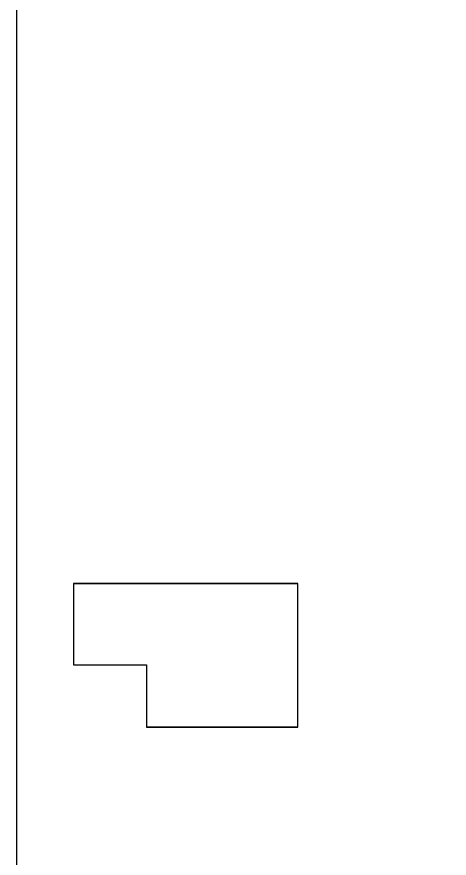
# Model space of a CAD drawing. Header units: inches. Extents: x -343 to 13887, y -13069 to -746.
# Drawn here: x 9035 to 9922, y -11622 to -9894 of the extents above; entities that cross this region are included whole.
import ezdxf

# ---------------------------------------------------------------- set-up
doc = ezdxf.new("R2010")
doc.units = ezdxf.units.IN
doc.header["$LTSCALE"] = 17
doc.header["$MEASUREMENT"] = 0
doc.layers.add('25 BOT BAR', color=12, linetype='Continuous', lineweight=25)
doc.layers.add('DOOR & WIN', color=1, linetype='Continuous', lineweight=25)

msp = doc.modelspace()

# ---------------------------------------------------------------- linework, layer by layer
at = {"layer": '25 BOT BAR'}
for p, q in [((9150.9, -11057.5), (9150.9, -11224.5)), ((9150.9, -11224.5), (9300.9, -11224.5)), ((9300.9, -11224.5), (9300.9, -11352.9)), ((9611.3, -11352.9), (9300.9, -11352.9))]:
    msp.add_line(p, q, dxfattribs=at)
for points in [[(9034.8, -7251.3), (10809.7, -7251.3), (10809.7, -13069.5), (9034.8, -13069.5)], [(9611.3, -11057.5), (9150.9, -11057.5), (9150.9, -11224.5), (9300.9, -11224.5), (9300.9, -11352.9), (9611.3, -11352.9)]]:
    msp.add_lwpolyline(points, close=True, dxfattribs=at)
at = {"layer": 'DOOR & WIN'}
for p in [(9150.9, -11057.5), (9611.3, -11352.9)]:
    msp.add_line(p, (9611.3, -11057.5), dxfattribs=at)

doc.saveas('drawing.dxf')
